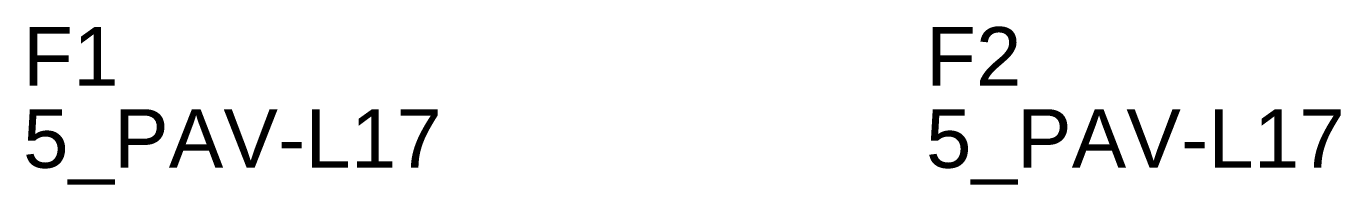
# Model space of a CAD drawing. Header units: metres. Extents: x 222 to 396, y -839 to 3114.
# Drawn here: x 283.5 to 395.6, y 1392.1 to 1405.6 of the extents above; entities that cross this region are included whole.
import ezdxf

# ---------------------------------------------------------------- set-up
doc = ezdxf.new("R2010")
doc.units = ezdxf.units.M
doc.layers.add('3', color=3, linetype='CONTINUOUS')
doc.layers.add('AUX00', color=7, linetype='CONTINUOUS')
doc.styles.add('STR_STANDARD', font='arial.ttf')

msp = doc.modelspace()

# ---------------------------------------------------------------- texts
at = {"layer": '3', "style": 'STR_STANDARD'}
for s, p in [('F1', (283.2, 1400.5)), ('F1', (283.2, 1400.5)), ('F2', (360.2, 1400.5)), ('F2', (360.2, 1400.5))]:
    msp.add_text(s, height=5, dxfattribs=at).set_placement(p)
at = {"layer": 'AUX00', "style": 'STR_STANDARD'}
for p in [(283.2, 1393.5), (283.2, 1393.5), (360.2, 1393.5), (360.2, 1393.5)]:
    msp.add_text('5_PAV-L17', height=5, dxfattribs=at).set_placement(p)

doc.saveas('drawing.dxf')
